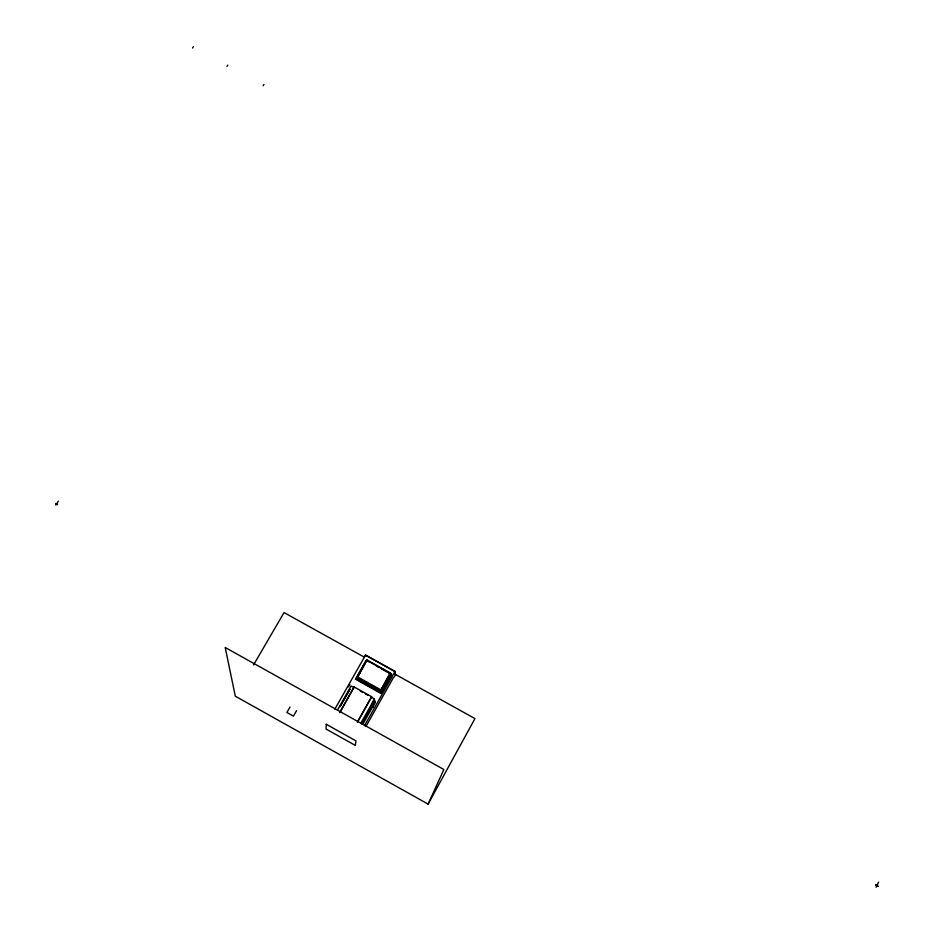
<?xml version="1.0" encoding="UTF-8"?>
<svg xmlns="http://www.w3.org/2000/svg" width="934" height="934" viewBox="0 0 934 934"><rect width="100%" height="100%" fill="white"/><g stroke="black" fill="none" stroke-linecap="round" stroke-linejoin="round"><path stroke-width="1.4" d="M339.883 712.63L354.138 686.98L371.639 696.717L357.407 722.414M355.434 679.322L366.14 660.315L368.673 661.727M356.473 677.932L356.344 679.065L380.547 692.526L390.762 673.659L366.537 660.21L356.473 677.932L380.745 691.44L380.547 692.526M357.232 677.722L366.887 659.941L390.202 672.889L390.003 673.869L380.535 690.693L357.232 677.722L366.887 659.941M365.171 655.89L365.568 655.049L395.012 671.394L395.479 675.399L395.841 674.745L393.202 677.991L365.894 726.582M366.537 660.21L362.077 668.966M371.592 705.672L372.864 707.19L375.234 701.329L373.833 700.547L371.872 704.014L371.744 704.796L373.145 705.579L372.643 707.085L372.993 706.443L371.592 705.672L372.176 704.038L371.744 704.796M372.864 707.19L372.993 706.443M373.145 705.579L375.234 701.329M374.032 701.457L374.464 698.982L371.534 697.348M373.822 702.695L374.674 703.232L373.81 702.753M380.535 690.693L390.202 672.889M355.457 679.146L380.803 693.425L391.463 674.383L381.329 668.756M391.463 674.383L380.803 693.425M428.111 804.116L443.86 769.499L225.199 647.484L235.31 696.204L428.111 804.116L474.951 718.585L394.767 674.056M876.092 887.3L878.567 882.163M360.874 723.114L374.464 698.982M361.785 724.072L372.409 705.205M380.745 691.44L390.762 673.659M362.777 724.375L374.686 703.174M364.47 725.706L395.012 671.394M357.477 721.83L371.639 696.717M348.464 686.864L349.83 684.459M337.478 710.05L351.126 685.988L354.068 687.622M358.493 675.27L359.929 672.749M339.929 712.035L354.138 686.98M334.839 709.163L365.568 655.049M290.019 707.038L286.901 712.467L293.439 716.121L296.557 710.681M253.499 664.996L284.053 612.576L364.225 657.104M55.83 505.189L58.34 501.173M263.096 85.741L263.948 84.41M226.95 66.419L227.803 65.088M192.544 48.019L193.396 46.7M365.544 655.224L394.977 671.569M376.274 665.942L378.795 667.355M357.348 676.753L380.71 689.747M360.302 691.09L362.801 692.479M365.299 693.869L367.786 695.258M371.872 704.014L373.285 704.796M326.258 724.27L326.048 729.045L355.305 745.402L355.947 740.86L326.258 724.27M372.234 705.906L372.094 706.781L373.028 704.516L372.234 705.906M349.853 689.35L339.999 706.711L349.853 689.409M875.707 885L878.357 886.459L875.707 885M56.414 503.671C53.296 502.562 60.278 506.263 56.414 503.671"/></g></svg>
